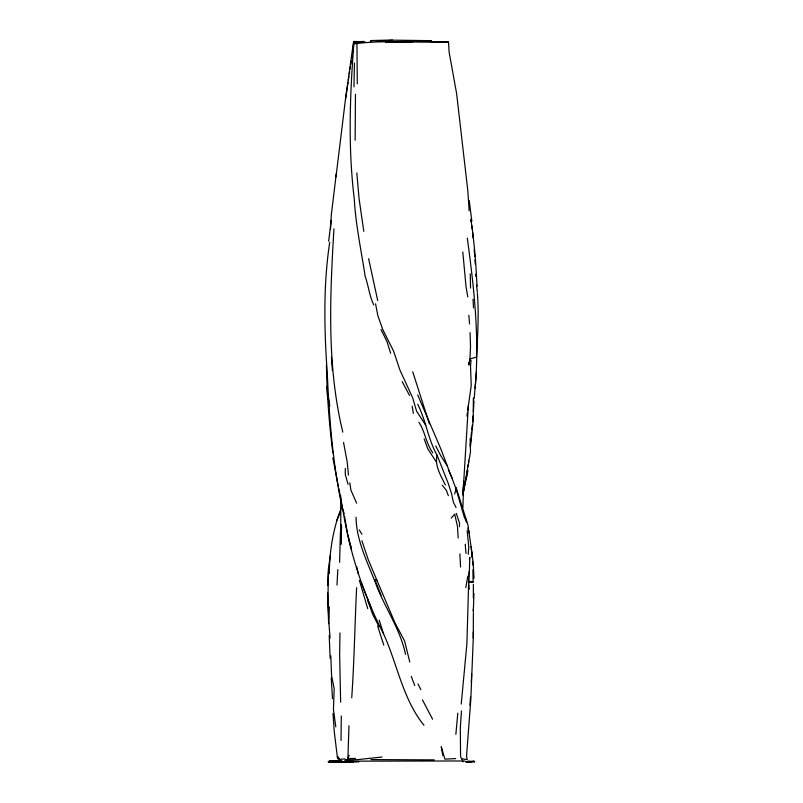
<?xml version="1.0" encoding="UTF-8"?>
<svg xmlns="http://www.w3.org/2000/svg" width="803" height="803" viewBox="0 0 803 803"><rect width="100%" height="100%" fill="white"/><g stroke="black" fill="none" stroke-linecap="round" stroke-linejoin="round"><path stroke-width="1.2" d="M355.137 140.164L355.458 94.282M340.633 702.133L339.639 654.114L339.96 632.915M345.33 468.35L345.29 474.392L348.08 484.36M470.187 438.157L470.478 452.059L463.15 493.524M327.544 593.056L328.638 623.66M327.624 585.598L328.347 569.126L330.384 555.355M469.133 571.475L468.45 582.175L473.128 582.045L472.887 569.658M475.085 388.23C479.742 338.043 474.021 287.795 467.296 238.12M326.44 365.124C326.911 394.484 329.16 423.813 332.844 452.922M461.454 710.906L460.33 727.809L460.561 756.426L461.966 759.558L462.367 758.845L467.266 759.668L466.513 756.346L470.839 699.132L473.268 638.104L473.389 612.569M356.622 587.686C354.846 624.363 354.243 661.1 351.734 697.767M333.948 228.815C329.953 296.618 326.68 365.536 342.801 432.155M340.452 531.686L339.589 562.311M353.952 86.885L354.454 63.025M468.822 576.243L466.914 643.544L461.243 704.06M459.457 526.678L459.547 523.134L456.265 513.378M473.358 397.947L473.218 420.25L470.518 446.006M329.31 573.442C329.481 550.798 333.245 528.033 341.636 506.994M469.273 574.868L469.795 557.372L469.434 559.4M462.899 507.486L463.753 481.057L462.96 493.996L468.008 470.568M471.331 682.51L471.632 674.028M341.295 715.945L341.024 740.426M337.802 569.598L336.989 585.056M473.921 593.437L473.328 611.404L473.278 609.146M328.728 568.624C327.534 591.761 328.046 614.968 330.103 638.044M348.974 725.782L347.89 758.574L347.177 759.989L344.848 760.782L352.617 760.732L345.581 760.12L344.868 758.865L339.549 759.427L337.551 758.664L334.209 731.202L333.024 713.506M476.43 372.11L474.161 398.77M328.758 618.942L329.391 606.968M330.475 229.387L331.328 214.782L336.316 173.538M445.364 484.962C440.887 475.838 434.503 465.68 437.063 455.15C427.999 439.281 426.082 420.642 417.711 404.31M473.399 411.337L474.021 401.018M476.57 356.361C477.715 335.423 478.969 314.324 477.404 293.406M335.975 176.891L345.471 99.331L353.531 41.876L363.629 41.465L353.912 42.971C349.927 94.764 347.91 146.999 354.253 198.692C355.699 224.94 361.25 250.476 365.164 276.342C368.487 285.748 369.41 295.895 373.766 304.929M341.666 526.216L341.104 534.808L341.405 524.6L340.833 544.474L340.723 495.772M473.348 597.964L473.389 584.283M462.899 495.11L468.37 405.585L471.241 385.52L470.518 366.309L471.03 360.547L469.946 358.881L470.528 346.484L470.066 332.633M468.259 554.291L468.771 546.994L467.155 530.392M469.936 705.225L470.518 697.064M356.05 517.232C356.361 541.884 368.778 564.529 377.139 587.264C386.253 609.848 400.526 630.235 405.535 654.405M472.565 421.766L473.057 415.964M470.177 446.237L470.799 439.111M469.464 364.1L468.591 363.869L468.982 364.893L469.946 358.881L476.299 357.164M455.853 734.343L457.81 713.174M471.01 436.742L471.502 432.134M471.752 429.836L472.254 425.239M328.658 241.271L331.237 220.253M352.567 52.275L352.868 49.866M353.169 47.457L353.922 41.445L364.994 41.876M466.202 478.749L467.246 470.668M467.687 467.205L467.988 464.897M466.934 416.125L467.416 412.612M467.727 410.273L468.37 405.585M345.471 99.331L348.04 82.408M348.402 79.989L348.954 76.355M349.325 73.936L349.686 71.527M350.058 69.118L350.439 66.709M350.811 64.31L351.373 60.697M351.744 58.298L352.115 55.889M469.946 358.881L468.982 364.893L468.972 362.394M329.702 242.365C323.117 285.888 324.251 330.274 327.303 374.138C329.461 420.471 332.894 466.975 343.262 512.284C350.419 554.592 363.849 595.726 383.563 633.838C397.385 664.191 402.664 698.851 423.964 725.3M465.79 587.635L467.798 576.132M454.649 494.036L456.074 488.967L440.837 448.937L417.701 394.905M349.205 755.151L347.89 758.574L355.498 758.423M336.738 520.384L339.9 513.529M335.925 760.893L329.26 761.134L328.598 762.428L334.168 761.676L358.831 761.917M416.105 40.923L431.532 41.355L431.201 40.642L416.436 40.943M370.384 41.515L371.147 40.562L387.086 40.481M371.247 41.274L371.819 40.572L392.406 40.15L431.201 40.642M451.216 518.146L454.719 514.161L457.469 526.387L458.182 537.99M381.114 595.254L375.342 580.86L376.868 580.157L368.246 559.651L361.882 540.72M328.467 762.037L351.122 761.987L328.768 761.927M469.143 210.828L467.788 190.472L456.616 93.61L449.098 52.004L448.496 41.766L442.774 42.037M448.496 41.766C417.199 43.252 385.882 39.678 354.896 43.764L353.912 42.971M388.632 41.545L385.912 42.218L412.601 41.917M382.007 757.018L357.716 759.618L347.177 759.989M392.406 40.15L377.44 41.234L379.749 41.355M348.452 761.164L464.686 760.973M329.852 761.184L336.266 760.762M329.26 761.134L334.419 761.033M330.876 761.204L334.47 761.013M455.682 758.584L444.922 759.156L441.238 746.74L442.834 755.673M330.575 761.194L341.837 760.742L329.491 761.164M444.852 42.157L448.034 42.047L431.261 42.137M467.858 761.174L474.171 761.354L474.774 761.937L473.79 761.043L470.959 761.987L466.603 761.786M474.322 761.605L465.509 761.746L473.67 761.746M385.51 41.666L427.577 41.314L421.093 40.622M370.926 759.598L434.303 759.879M328.839 761.967L347.779 761.947M328.668 762.057L353.651 762.087M343.483 761.796L328.146 761.635L346.806 761.866M371.147 40.562L371.819 40.572M468.761 581.181L473.128 582.045M462.458 761.124L463.291 761.746M442.302 485.263L446.438 490.432L448.335 495.662M425.741 425.219L416.596 411.176L412.672 397.826L399.864 369.902L393.611 351.182L382.86 329.782L377.862 315.689L375.563 303.805M436.28 461.906L427.828 448.897L424.165 438.87M446.769 465.128L440.666 455.572L435.778 445.996M359.222 529.9L361.942 534.206M337.882 756.536L339.549 759.427M432.847 452.912C426.042 443.567 425.188 431.753 418.885 422.207M409.52 395.407L402.173 381.626M432.586 719.237L422.448 699.865M381.034 329.571L386.966 341.556L390.67 353.29M466.643 521.809L464.345 517.323L456.074 488.967M379.126 626.701L373.014 615.098L367.473 599.982M417.992 683.875L420.842 689.636M456.064 507.606L453.283 501.895L451.577 493.704L448.174 483.225L437.063 455.15M448.295 469.655L452.089 477.956M356.602 503.17L350.891 490.041L349.787 482.824M361.501 583.319L371.598 608.855M411.256 676.347L414.709 685.551M456.054 487.341L467.918 524.891L470.799 544.956M359.363 580.338L367.724 608.634M377.651 626.119L383.774 645.1M375.342 580.86L374.951 579.676L376.868 580.157L394.956 622.787L404.632 641.105L409.791 662.114M349.636 541.905L347.408 533.172M379.177 620.036L383.563 633.838M412.732 371.819L429.424 423.884M467.858 528.173L469.233 532.851M342.64 508.379L344.216 513.96M348.331 537.719L351.513 549.654M349.947 543.059L351.162 547.676M337.742 483.105L332.854 457.921M368.627 258.686L377.711 300.613M343.554 442.473L347.197 461.976L348.462 475.115M356.773 566.818L358.379 574.095M465.79 518.949L466.483 522.392M347.207 531.967L344.517 516.158M342.419 507.175L338.866 488.806M338.003 484.149L338.434 486.477M467.798 296.889L466.051 286.902L462.809 251.991M363.789 231.284L359.051 198.512L356.823 172.966M412.17 406.188L413.354 413.404M328.678 399.091L329.802 406.057M470.99 220.032C474.232 241.944 476.069 264.087 476.982 286.209M470.929 546.04L473.258 563.415L473.981 578.27M474.182 249.472L474.794 256.408M335.795 726.876L333.446 709.491L334.178 688.663L331.559 675.413L330.806 655.85M471.692 225.342L472.144 228.725M472.596 232.107L473.087 237.818M470.889 219.299L471.21 221.718M469.243 200.579L471.843 221.277M468.591 583.339L469.263 589.141M468.45 460.35L468.711 462.849M476.601 284.663L477.303 292.252M471.582 551.47L472.224 557.955M465.208 544.173L466.001 553.428M468.862 315.298L469.564 323.97M472.525 561.407L472.796 564.961M471.21 546.17L472.034 556.68M331.428 357.215L332.382 370.564M327.604 398.971L327.022 386.243M332.482 698.67L331.227 678.023M475.005 259.781L475.276 264.247M473.007 299.278L473.519 307.971M329.2 635.424L330.133 658.319M459.898 553.899L460.551 567.028M334.801 466.212L334.921 468.691M475.788 274.104L475.898 276.553M470.277 273.813L470.528 288.106M356.944 43.262L357.275 83.773M473.268 632.051L473.268 638.104"/></g></svg>
